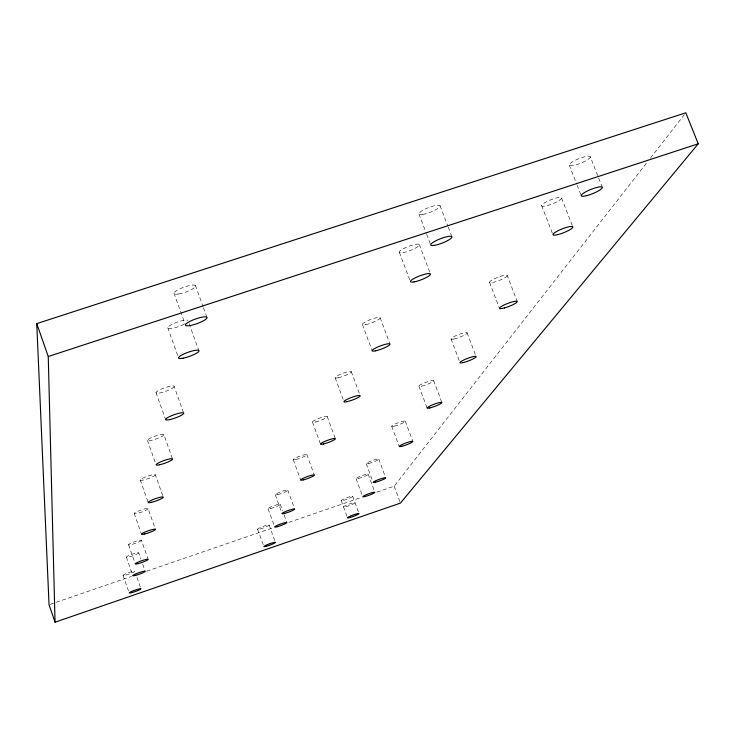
<?xml version="1.0" encoding="UTF-8"?>
<svg xmlns="http://www.w3.org/2000/svg" width="735" height="735" viewBox="0 0 735 735"><rect width="100%" height="100%" fill="white"/><g stroke="black" fill="none" stroke-linecap="round" stroke-linejoin="round"><path stroke-width="0.55" stroke-dasharray="3.67 2.76" d="M376.789 492.156L394.153 486.184L647.673 161.617M650.493 157.997L684.386 114.596M50.127 604.381L131.519 576.415M146.715 571.196L272.602 527.95M288.883 522.355L361.602 497.375M590.315 156.84A11.319 2.425 -22 0 1 574.779 165.164A11.319 2.425 -22 0 1 574.255 160.846A11.319 2.425 -22 0 1 590.315 156.84L602.351 187.425M569.258 165.081L576.699 184.062M577.113 185.119L581.238 195.657M561.531 197.945A10.676 2.177 -21.7 0 1 546.978 205.635A10.676 2.177 -21.7 0 1 546.27 201.859A10.676 2.177 -21.7 0 1 561.531 197.945L572.859 226.95M541.658 205.699L552.931 234.695M507.224 275.533A9.472 1.736 -21.2 0 1 494.462 282.075A9.472 1.736 -21.2 0 1 493.461 279.236A9.472 1.736 -21.2 0 1 507.224 275.533L517.21 301.515M489.556 282.378L499.497 308.351M440.09 205.772L447.835 226.086M448.249 227.161L451.924 236.78M467.111 332.826L476.133 356.558M418.978 214.05L426.291 233.289M426.695 234.355L430.756 245.049M419.299 244.58L430.434 273.962M451.069 339.01L460.055 362.732M399.371 252.371L410.461 281.735M433.641 380.638L441.864 402.477M418.95 386.27L427.136 408.109M380.133 317.722L389.973 343.998M405.279 421.146L412.831 441.367M362.428 324.585L372.222 350.861M391.727 426.328L399.261 446.54M394.153 486.184L400.042 502.042M351.256 371.625L360.159 395.605M378.745 459.053L385.682 477.759M335.188 377.827L344.044 401.797M366.26 463.803L372.406 480.424M368.18 474.139L374.868 492.239M356.117 478.724L362.787 496.823M327.194 416.552L335.316 438.602M352.671 496.29L359.002 513.499M312.476 422.202L320.57 444.243M341.233 500.636L347.545 517.835M306.835 454.561L314.295 474.966M293.265 459.752L300.698 480.157M287.808 490.098L294.661 508.96M280.237 504.228L282.571 510.669M284.123 514.969L286.852 522.475M275.303 494.857L282.139 513.719M195.4 285.474L203.053 306.614M203.439 307.671L206.884 317.18M268.156 508.831L274.752 527.068M269.129 524.974L275.386 542.311M189.125 323.648L198.983 350.972M173.975 293.173L185.413 324.898M257.599 529.145L263.911 546.656M167.736 327.709L177.751 355.584M174.195 386.582A9.638 1.828 -19.6 0 1 160.184 392.894A9.638 1.828 -19.6 0 1 160.947 389.284A9.638 1.828 -19.6 0 1 174.195 386.582L183.778 413.327M156.022 392.609L165.577 419.409M163.923 434.78A8.756 1.507 -19.5 0 1 151.217 440.403A8.756 1.507 -19.5 0 1 151.851 437.435A8.756 1.507 -19.5 0 1 163.923 434.78L172.596 459.145M147.404 440.311L156.068 464.713M155.37 474.865A8.021 1.259 -19.5 0 1 143.766 479.937A8.021 1.259 -19.5 0 1 144.29 477.438A8.021 1.259 -19.5 0 1 155.37 474.865L163.308 497.237M140.247 479.964L148.167 502.372M148.158 508.721A7.396 1.075 -19.5 0 1 137.463 513.333A7.396 1.075 -19.5 0 1 137.914 511.211A7.396 1.075 -19.5 0 1 148.158 508.721L155.462 529.402M134.193 513.462L141.487 534.17M141.423 540.317A6.817 0.91 -19.5 0 1 131.574 544.516A6.817 0.91 -19.5 0 1 131.96 542.706A6.817 0.91 -19.5 0 1 141.423 540.317L148.148 559.418M138.74 552.876A6.587 0.845 -19.5 0 1 129.241 556.909A6.587 0.845 -19.5 0 1 129.599 555.228A6.587 0.845 -19.5 0 1 138.74 552.876L140.909 559.032M142.709 564.158L145.236 571.343M128.551 544.718L135.268 563.837M136.995 577.48L140.973 588.827M126.31 557.13L132.796 575.615M123.021 575.34L129.167 592.897M184.108 324.208A10.832 2.315 -19.7 0 1 168.976 328.573A10.832 2.315 -19.7 0 1 174.425 323.253A10.832 2.315 -19.7 0 1 187.967 320.442M345.781 506.709A6.146 0.726 -20.1 0 0 355.014 502.859A6.146 0.726 -20.1 0 0 347.067 504.908A6.146 0.726 -20.1 0 0 345.781 506.709M260.043 528.998A6.183 0.753 -19.9 0 0 269.185 525.158A6.183 0.753 -19.9 0 0 260.953 527.289A6.183 0.753 -19.9 0 0 260.043 528.998M125.814 575.082A6.257 0.763 -19.5 0 0 134.817 571.288A6.257 0.763 -19.5 0 0 126.135 573.566A6.257 0.763 -19.5 0 0 125.814 575.082M270.636 508.519A6.514 0.836 -19.9 0 0 280.292 504.44A6.514 0.836 -19.9 0 0 271.647 506.626A6.514 0.836 -19.9 0 0 270.636 508.519M358.432 478.476A6.477 0.827 -20.2 0 0 368.18 474.369A6.477 0.827 -20.2 0 0 359.838 476.455A6.477 0.827 -20.2 0 0 358.432 478.476M277.858 494.563A6.734 0.891 -20 0 0 287.863 490.328A6.734 0.891 -20 0 0 278.942 492.542A6.734 0.891 -20 0 0 277.858 494.563M295.994 459.504A7.304 1.057 -20.1 0 0 306.881 454.836A7.304 1.057 -20.1 0 0 297.271 457.124A7.304 1.057 -20.1 0 0 295.994 459.504M315.388 422.009A7.92 1.231 -20.2 0 0 327.222 416.883A7.92 1.231 -20.2 0 0 316.886 419.216A7.92 1.231 -20.2 0 0 315.388 422.009M338.302 377.726A8.636 1.47 -20.4 0 0 351.266 372.029A8.636 1.47 -20.4 0 0 340.084 374.4A8.636 1.47 -20.4 0 0 338.302 377.726M365.773 324.622A9.509 1.773 -20.6 0 0 380.105 318.218A9.509 1.773 -20.6 0 0 367.932 320.598A9.509 1.773 -20.6 0 0 365.773 324.622M403.028 252.619A10.703 2.233 -21 0 0 419.235 245.233A10.703 2.233 -21 0 0 405.748 247.548A10.703 2.233 -21 0 0 403.028 252.619M178.844 293.954A11.475 2.591 -19.8 0 0 195.611 286.126A11.475 2.591 -19.8 0 0 179.937 288.827A11.475 2.591 -19.8 0 0 178.844 293.954M422.772 214.436A11.337 2.499 -21.2 0 0 439.989 206.507A11.337 2.499 -21.2 0 0 425.822 208.758A11.337 2.499 -21.2 0 0 422.772 214.436M343.447 500.351A6.146 0.744 -20.1 0 0 352.681 496.502A6.146 0.744 -20.1 0 0 344.724 498.532A6.146 0.744 -20.1 0 0 343.447 500.351M368.63 463.564A6.698 0.882 -20.3 0 0 378.736 459.301A6.698 0.882 -20.3 0 0 370.146 461.405A6.698 0.882 -20.3 0 0 368.63 463.564M394.245 426.144A7.267 1.038 -20.4 0 0 405.242 421.449A7.267 1.038 -20.4 0 0 396.018 423.608A7.267 1.038 -20.4 0 0 394.245 426.144M421.605 386.169A7.874 1.213 -20.6 0 0 433.577 380.996A7.874 1.213 -20.6 0 0 423.691 383.192A7.874 1.213 -20.6 0 0 421.605 386.169M453.89 339A8.599 1.442 -20.9 0 0 467.01 333.258A8.599 1.442 -20.9 0 0 456.361 335.463A8.599 1.442 -20.9 0 0 453.89 339"/><path stroke-width="1.1" d="M698.25 143.794L400.428 503.108L55.051 622.205L49.043 604.758L36.75 323.639L685.801 112.795L698.25 143.794L48.253 356.512L55.051 622.205M36.75 323.639L48.253 356.512M266.281 546.298A6.183 0.707 -19.9 0 0 275.45 542.485A6.183 0.707 -19.9 0 0 267.218 544.672A6.183 0.707 -19.9 0 0 266.281 546.298M131.942 592.594A6.257 0.717 -19.5 0 0 140.973 588.827A6.257 0.717 -19.5 0 0 132.291 591.161A6.257 0.717 -19.5 0 0 131.942 592.594M135.709 575.349A6.597 0.799 -19.5 0 0 145.236 571.343A6.597 0.799 -19.5 0 0 136.094 573.75A6.597 0.799 -19.5 0 0 135.709 575.349M277.224 526.719A6.523 0.781 -19.9 0 0 286.907 522.677A6.523 0.781 -19.9 0 0 278.271 524.919A6.523 0.781 -19.9 0 0 277.224 526.719M365.084 496.529A6.486 0.772 -20.2 0 0 374.859 492.459A6.486 0.772 -20.2 0 0 366.535 494.6A6.486 0.772 -20.2 0 0 365.084 496.529M284.675 513.388A6.744 0.836 -20 0 0 294.707 509.171A6.744 0.836 -20 0 0 285.796 511.45A6.744 0.836 -20 0 0 284.675 513.388M138.281 563.58A6.826 0.854 -19.5 0 0 148.148 559.418A6.826 0.854 -19.5 0 0 138.695 561.871A6.826 0.854 -19.5 0 0 138.281 563.58M303.417 479.863A7.313 0.983 -20.1 0 0 314.332 475.233A7.313 0.983 -20.1 0 0 304.74 477.585A7.313 0.983 -20.1 0 0 303.417 479.863M144.74 533.987A7.405 1.011 -19.5 0 0 155.462 529.402A7.405 1.011 -19.5 0 0 145.227 531.965A7.405 1.011 -19.5 0 0 144.74 533.987M323.464 444.004A7.929 1.158 -20.2 0 0 335.335 438.914A7.929 1.158 -20.2 0 0 325.008 441.331A7.929 1.158 -20.2 0 0 323.464 444.004M151.667 502.271A8.03 1.185 -19.5 0 0 163.308 497.237A8.03 1.185 -19.5 0 0 152.237 499.901A8.03 1.185 -19.5 0 0 151.667 502.271M159.862 464.722A8.765 1.415 -19.6 0 0 172.596 459.145A8.765 1.415 -19.6 0 0 160.552 461.902A8.765 1.415 -19.6 0 0 159.862 464.722M347.15 401.641A8.655 1.378 -20.3 0 0 360.15 395.99A8.655 1.378 -20.3 0 0 348.987 398.462A8.655 1.378 -20.3 0 0 347.15 401.641M375.557 350.825A9.527 1.663 -20.6 0 0 389.936 344.476A9.527 1.663 -20.6 0 0 377.781 346.975A9.527 1.663 -20.6 0 0 375.557 350.825M169.712 419.593A9.656 1.718 -19.6 0 0 183.778 413.327A9.656 1.718 -19.6 0 0 170.548 416.157A9.656 1.718 -19.6 0 0 169.712 419.593M414.081 281.9A10.722 2.104 -20.9 0 0 430.352 274.578A10.722 2.104 -20.9 0 0 416.892 277.04A10.722 2.104 -20.9 0 0 414.081 281.9M183.107 358.193A10.86 2.168 -19.7 0 0 198.983 350.972A10.86 2.168 -19.7 0 0 184.173 353.847A10.86 2.168 -19.7 0 0 183.107 358.193M190.236 325.531A11.503 2.435 -19.8 0 0 207.077 317.786A11.503 2.435 -19.8 0 0 191.431 320.662A11.503 2.435 -19.8 0 0 190.236 325.531M434.523 245.343A11.365 2.352 -21.2 0 0 451.804 237.478A11.365 2.352 -21.2 0 0 437.665 239.895A11.365 2.352 -21.2 0 0 434.523 245.343M586.732 195.629A11.347 2.278 -21.9 0 0 602.351 187.425A11.347 2.278 -21.9 0 0 586.3 191.541A11.347 2.278 -21.9 0 0 586.732 195.629M558.223 234.52A10.694 2.049 -21.6 0 0 572.859 226.95A10.694 2.049 -21.6 0 0 557.589 230.965A10.694 2.049 -21.6 0 0 558.223 234.52M349.75 517.532A6.156 0.698 -20.1 0 0 359.002 513.692A6.156 0.698 -20.1 0 0 351.054 515.786A6.156 0.698 -20.1 0 0 349.75 517.532M504.394 307.965A9.491 1.635 -21.1 0 0 517.21 301.515A9.491 1.635 -21.1 0 0 503.457 305.301A9.491 1.635 -21.1 0 0 504.394 307.965M462.857 362.667A8.618 1.351 -20.8 0 0 476.023 356.971A8.618 1.351 -20.8 0 0 465.393 359.268A8.618 1.351 -20.8 0 0 462.857 362.667M429.782 407.953A7.892 1.139 -20.6 0 0 441.79 402.817A7.892 1.139 -20.6 0 0 431.914 405.095A7.892 1.139 -20.6 0 0 429.782 407.953M401.76 446.32A7.276 0.974 -20.4 0 0 412.794 441.661A7.276 0.974 -20.4 0 0 403.579 443.885A7.276 0.974 -20.4 0 0 401.76 446.32M375.53 482.233A6.707 0.827 -20.2 0 0 385.664 477.998A6.707 0.827 -20.2 0 0 377.083 480.157A6.707 0.827 -20.2 0 0 375.53 482.233"/></g></svg>
